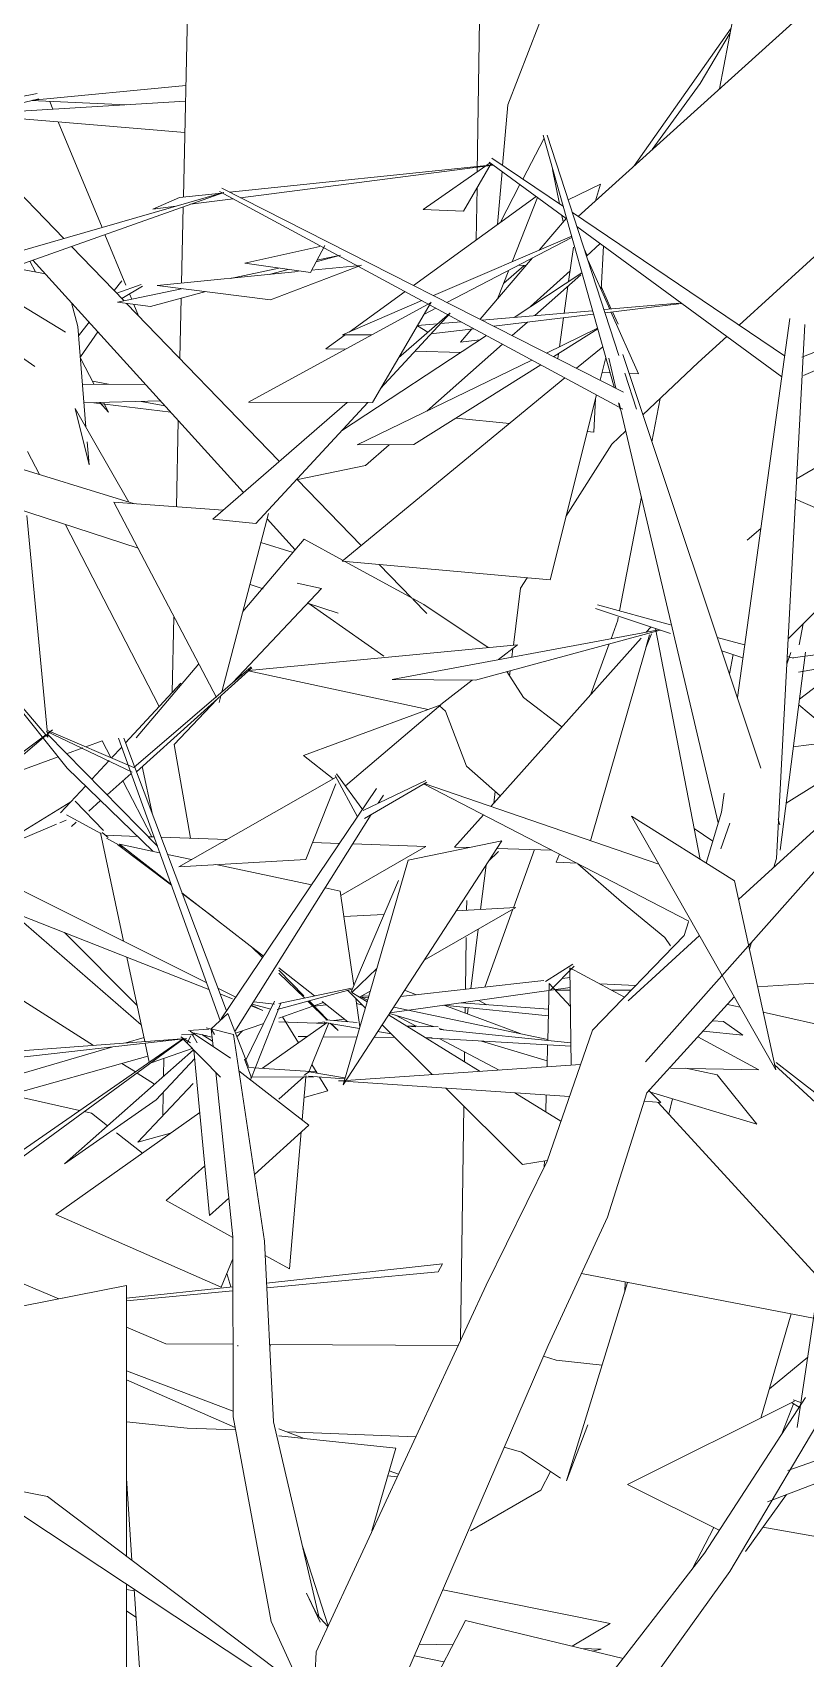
# Model space of a CAD drawing. Header units: millimetres. Extents: x 78096 to 288885, y -20632 to 149556.
# Drawn here: x 251987.7 to 252186.9, y 95020 to 95439.1 of the extents above; entities that cross this region are included whole.
import ezdxf

# ---------------------------------------------------------------- set-up
doc = ezdxf.new("R2010")
doc.units = ezdxf.units.MM
doc.layers.add('G-IMPT', color=8, linetype='Continuous', lineweight=9)
doc.layers.add('L-PLNT', color=71, linetype='Continuous', lineweight=9)

# ---------------------------------------------------------------- blocks, each defined once
blk = doc.blocks.new('ZZ-V - Tree Broadleaf 1 - 3dtree rotund SIMPLU-4826059-TOMH A-A')
at = {"layer": 'G-IMPT'}
for p, q in [((26405.86, 95403.24), (26406.76, 95465.94)), ((26330.11, 95396.74), (26331.6, 95463.13)), ((26413.74, 95420.53), (26428.48, 95458.44)), ((26431.83, 95391.74), (26500.4, 95453.57)), ((26468.29, 95424.62), (26473.84, 95453.63)), ((26446.27, 95404.76), (26471.27, 95440.22)), ((26463.34, 95425.97), (26471.04, 95439.01)), ((26253.8, 95433.08), (26299.31, 95386.03)), ((26292.46, 95423.37), (26267.82, 95418.58)), ((26292.84, 95422.06), (26277.24, 95418.18)), ((26330.76, 95425.51), (26291.32, 95421.69)), ((26463.34, 95425.97), (26450.91, 95408.95)), ((26274.65, 95418.02), (26330.67, 95421.47)), ((26330.49, 95413.39), (26276.12, 95417.9)), ((26315.47, 95420.53), (26290.9, 95421.58)), ((26295.66, 95421.38), (26296.5, 95419.37)), ((26413.74, 95420.53), (26412.4, 95404.85)), ((26473.36, 95363.71), (26534.7, 95419.7)), ((26297.85, 95416.1), (26309.15, 95388.87)), ((26412.27, 95403.3), (26411.1, 95389.63)), ((26405.61, 95385.65), (26405.8, 95399.07)), ((26437.64, 95400.07), (26429.32, 95396.04)), ((26436.3, 95395.77), (26437.64, 95400.07)), ((26065.45, 95395.17), (26317.53, 95317.65)), ((26329.61, 95374.5), (26330.05, 95394.17)), ((26061.24, 95390.03), (26318.42, 95306.24)), ((26309.9, 95387.05), (26315.31, 95374)), ((26292.02, 95377.4), (26290.55, 95380.22)), ((26291.32, 95380.49), (26345.59, 95320.53)), ((26301.27, 95384), (26314.84, 95369.98)), ((26294.54, 95376.93), (26285.85, 95378.55)), ((26412.63, 95374.41), (26417.95, 95379.11)), ((26261.57, 95374.29), (26291.79, 95353.04)), ((26277.33, 95375.54), (26299.7, 95361.9)), ((26314.22, 95375.13), (26312.27, 95372.64)), ((26319.26, 95374.15), (26312.95, 95371.94)), ((26319.55, 95373.71), (26314.29, 95370.55)), ((26316.25, 95371.73), (26316.81, 95370.4)), ((26301.28, 95369.49), (26302.92, 95363.39)), ((26315.49, 95369.31), (26354.71, 95328.76)), ((26317.36, 95369.06), (26318.59, 95366.11)), ((26329.17, 95355.16), (26329.52, 95370.61)), ((26305.01, 95337.41), (26302.92, 95363.39)), ((26305.85, 95364.43), (26303.12, 95360.94)), ((26308.08, 95361.98), (26303.56, 95355.51)), ((26462.81, 95354.08), (26470.15, 95360.77)), ((26307.1, 95348.43), (26303.58, 95355.19)), ((26448.55, 95340.57), (26462.81, 95354.08)), ((26488.18, 95324.04), (26540.1, 95354.55)), ((26320.26, 95348.52), (26304.13, 95348.41)), ((26310.85, 95348.46), (26306.69, 95349.23)), ((26324.22, 95344.15), (26304.51, 95343.63)), ((26326.84, 95341.24), (26307.03, 95343.7)), ((26308.58, 95343.74), (26310.82, 95341.29)), ((26310.82, 95341.29), (26309.61, 95343.61)), ((26325.32, 95342.93), (26319.22, 95344.02)), ((26450.87, 95333.61), (26453.02, 95344.8)), ((26316.09, 95318.09), (26302.26, 95342.21)), ((26302.26, 95342.21), (26305.8, 95327.66)), ((26328.31, 95316.86), (26328.81, 95339.07)), ((26440.58, 95333.02), (26444.17, 95336.42)), ((26292.99, 95325.2), (26289.93, 95331.12)), ((26305.8, 95327.66), (26305.32, 95333.6)), ((26428.72, 95314.35), (26440.58, 95333.02)), ((26359.44, 95323.88), (26375.9, 95306.86)), ((26442.53, 95290.03), (26448.17, 95319.46)), ((26487.9, 95318.82), (26525.08, 95302.78)), ((26351.73, 95313.75), (26358.96, 95305.77)), ((26323.88, 95265.39), (26299.62, 95312.37)), ((26478.92, 95311.25), (26475.45, 95308.28)), ((26361.25, 95308.55), (26345.46, 95289.87)), ((26350.12, 95307.63), (26358.39, 95305.08)), ((26371.27, 95303.06), (26361.25, 95308.55)), ((26392.06, 95291.66), (26371.75, 95302.79)), ((26380.6, 95302), (26388.96, 95293.36)), ((26347.29, 95296.83), (26350.69, 95295.73)), ((26359.42, 95297.18), (26365.69, 95295.81)), ((26417, 95295.9), (26418.72, 95298.6)), ((26365.69, 95295.81), (26342.83, 95271.55)), ((26362.1, 95292.01), (26370, 95289.44)), ((26381.77, 95278.36), (26362.22, 95292.13)), ((26389.23, 95293.08), (26392.84, 95289.35)), ((26417, 95295.9), (26415.18, 95281.19)), ((26496.36, 95293.21), (26486, 95282.82)), ((26327.24, 95269.01), (26327.67, 95288.41)), ((26408.71, 95280.57), (26392.06, 95291.66)), ((26442.08, 95287.64), (26442.22, 95288.41)), ((26440.34, 95282.85), (26442.08, 95287.64)), ((26488.85, 95281.33), (26489.83, 95286.66)), ((26415.07, 95280.37), (26414.79, 95278.11)), ((26435.16, 95268.55), (26439.86, 95281.54)), ((26334.08, 95276.4), (26317.95, 95257.3)), ((26500.85, 95276.39), (26488.9, 95267.3)), ((26315.23, 95256.04), (26329.44, 95271.39)), ((26417.78, 95267.74), (26413.5, 95274.39)), ((26414.36, 95274.62), (26414.2, 95273.31)), ((26300.15, 95249.48), (26284.94, 95268.6)), ((26338.74, 95267.21), (26327.76, 95255.56)), ((26427.63, 95260.11), (26417.78, 95267.74)), ((26485.47, 95240.45), (26533.41, 95270.39)), ((26397.64, 95264.21), (26396.1, 95265.58)), ((26403.1, 95249.98), (26397.64, 95264.21)), ((26323.41, 95229.36), (26295.09, 95258.24)), ((26300.02, 95253.21), (26304.19, 95254.74)), ((26304.95, 95255.02), (26309.19, 95256.57)), ((26311.42, 95252.25), (26309.19, 95256.57)), ((26311.62, 95252.16), (26314.21, 95254.95)), ((26327.76, 95255.56), (26331.96, 95231.44)), ((26280.72, 95246.14), (26297.82, 95252.41)), ((26306.49, 95246.62), (26310.96, 95251.44)), ((26300.15, 95249.48), (26322.25, 95228.08)), ((26310.43, 95242.61), (26316.66, 95248.14)), ((26321.97, 95231.78), (26314.52, 95246.24)), ((26319.53, 95249.89), (26322.16, 95237.59)), ((26411.81, 95242.36), (26403.1, 95249.98)), ((26298.47, 95237.96), (26304.89, 95244.89)), ((26410.49, 95243.51), (26410.11, 95240.46)), ((26284.32, 95230.51), (26301.11, 95240.85)), ((26309.52, 95233.45), (26302.18, 95241.01)), ((26305.72, 95238.43), (26308.77, 95241.14)), ((26284.86, 95229.73), (26297.42, 95235.05)), ((26298.31, 95235.43), (26299.93, 95236.11)), ((26308.98, 95232.6), (26299.96, 95237.44)), ((26301.24, 95234.45), (26302.5, 95235.57)), ((26466.57, 95230.65), (26461.77, 95233.91)), ((26308.76, 95232.86), (26314.69, 95204.91)), ((26310.76, 95231.66), (26309.16, 95232.88)), ((26318.29, 95231.91), (26310.05, 95232.2)), ((26315.15, 95228.75), (26310.27, 95231.42)), ((26327.02, 95219.32), (26313.14, 95229.85)), ((26313.67, 95229.91), (26324, 95227.71)), ((26313.67, 95229.91), (26326.92, 95219.6)), ((26322.55, 95231.76), (26321, 95231.82)), ((26341.3, 95231.12), (26324.37, 95231.7)), ((26370.38, 95230.11), (26363.41, 95230.35)), ((26370.67, 95216.63), (26392.6, 95229.34)), ((26392.6, 95229.34), (26373.79, 95229.99)), ((26326.04, 95227.28), (26332.25, 95225.95)), ((26415.2, 95213.51), (26420.63, 95228.49)), ((26338.46, 95224.63), (26363.14, 95219.38)), ((26408.13, 95224.53), (26406.71, 95213.07)), ((26443.03, 95215.04), (26431.79, 95224.87)), ((26329.75, 95217.4), (26350.76, 95201.06)), ((26337.86, 95211.09), (26329.83, 95217.19)), ((26366.66, 95218.63), (26370.49, 95217.81)), ((26370.49, 95217.81), (26374.04, 95193.48)), ((26285.64, 95212.55), (26319.27, 95183.34)), ((26415.8, 95213.54), (26392.18, 95200)), ((26415.8, 95213.54), (26400.46, 95212.74)), ((26403.13, 95212.88), (26403.17, 95215.37)), ((26407.78, 95193.05), (26415.06, 95213.11)), ((26454.17, 95205.86), (26443.03, 95215.04)), ((26254.16, 95211.49), (26306.92, 95178.04)), ((26381.81, 95211.77), (26371.45, 95211.23)), ((26299.49, 95207.1), (26318.22, 95188.31)), ((26402.84, 95192.5), (26403.03, 95205.85)), ((26406.07, 95207.96), (26404.17, 95192.65)), ((26454.17, 95205.86), (26455.63, 95203.67)), ((26315.57, 95200.78), (26320.19, 95179.03)), ((26347.68, 95203.45), (26350.52, 95200.7)), ((26354.71, 95197.99), (26363.94, 95190.81)), ((26361.2, 95190.82), (26354.71, 95197.44)), ((26354.71, 95196.65), (26361.32, 95190.25)), ((26430.51, 95199), (26423.45, 95194.53)), ((26430.83, 95198.45), (26424.78, 95192.29)), ((26443.8, 95190.44), (26429.75, 95198.01)), ((26429.75, 95198.01), (26430.08, 95172.92)), ((26478.13, 95193.11), (26569.15, 95199.16)), ((26378.3, 95192.05), (26375.55, 95190.48)), ((26429.82, 95192.93), (26383.35, 95186.44)), ((26423.02, 95194.77), (26386.07, 95190.61)), ((26390.2, 95191.08), (26387.12, 95192.23)), ((26424.43, 95193.98), (26424.03, 95179.3)), ((26429.88, 95188.03), (26424.43, 95193.98)), ((26429.83, 95192.28), (26426, 95192.27)), ((26429.79, 95195.53), (26427.73, 95195.29)), ((26437.43, 95193.87), (26446.71, 95193.43)), ((26445.6, 95192.29), (26440.37, 95192.29)), ((26363.52, 95188.12), (26354.71, 95185.05)), ((26362.18, 95189.41), (26367.21, 95184.55)), ((26367.36, 95184.53), (26362.5, 95189.5)), ((26366.19, 95189.06), (26363.76, 95188.21)), ((26366.95, 95188.47), (26363.85, 95188.12)), ((26365.85, 95189.33), (26372.52, 95184.14)), ((26374.53, 95190.13), (26375.61, 95182.78)), ((26376.29, 95188.38), (26374.72, 95188.86)), ((26377.79, 95190.3), (26375.62, 95190.52)), ((26375.99, 95190.48), (26377.55, 95189.66)), ((26377.91, 95190.7), (26376.16, 95190.83)), ((26424.03, 95179.59), (26384.32, 95187.92)), ((26424.2, 95185.67), (26397.18, 95188.37)), ((26416.92, 95181.08), (26397.54, 95188.33)), ((26424.25, 95187.38), (26401.69, 95189)), ((26402.75, 95186.38), (26402.77, 95187.81)), ((26403.56, 95187.73), (26403.36, 95186.15)), ((26406.26, 95189.64), (26408.35, 95188.52)), ((26473.61, 95187.89), (26470.37, 95188.61)), ((26350.83, 95183.69), (26343.54, 95181.15)), ((26350.51, 95172.13), (26367.15, 95183.9)), ((26354.71, 95184.08), (26366.89, 95183.71)), ((26359.8, 95178.7), (26355.7, 95185.39)), ((26362.51, 95171.35), (26367.59, 95183.85)), ((26366.52, 95184.09), (26364.37, 95183.79)), ((26366.44, 95183.94), (26375.49, 95182.38)), ((26366.8, 95184.58), (26374.87, 95183.96)), ((26367.99, 95183.79), (26370.01, 95181.83)), ((26370.01, 95181.83), (26368.26, 95183.62)), ((26371.66, 95184.8), (26368.88, 95184.42)), ((26394.57, 95182.87), (26383.25, 95186.28)), ((26384.78, 95185.82), (26390.09, 95183.01)), ((26387.56, 95183.08), (26395.82, 95182.83)), ((26469.32, 95184.15), (26466.49, 95184.35)), ((26474.29, 95180.68), (26469.32, 95184.15)), ((26524.65, 95176.51), (26479.56, 95186.56)), ((26315.3, 95178.66), (26319.97, 95180.04)), ((26343.89, 95180.22), (26345.36, 95181.78)), ((26359.73, 95180.33), (26362.08, 95180.31)), ((26366.13, 95180.26), (26374.85, 95180.17)), ((26379.25, 95180.12), (26384.64, 95180.07)), ((26380.19, 95181.58), (26383.74, 95180.97)), ((26387.73, 95182.97), (26390.06, 95182.8)), ((26392.59, 95179.98), (26394.28, 95179.96)), ((26430.02, 95177.84), (26392.65, 95179.95)), ((26397.28, 95182.05), (26396.05, 95182.42)), ((26396.19, 95182.16), (26430, 95178.69)), ((26396.25, 95179.74), (26411.48, 95171.66)), ((26423.88, 95174.03), (26406.94, 95179.14)), ((26478.46, 95171.77), (26462.74, 95180.24)), ((26474.29, 95180.68), (26464.07, 95181.7)), ((26165.02, 95134.49), (26311.96, 95177.68)), ((26170.96, 95133.28), (26320.99, 95175.25)), ((26320.27, 95178.62), (26321.32, 95173.67)), ((26332.4, 95177.26), (26321.77, 95173.55)), ((26325.01, 95170.07), (26325.11, 95174.71)), ((26402.57, 95173.84), (26402.61, 95176.37)), ((26423.99, 95178.18), (26423.84, 95172.5)), ((26314.28, 95173.37), (26317.74, 95171.18)), ((26318.17, 95170.91), (26322.7, 95168.03)), ((26364.59, 95170.88), (26363.22, 95173.11)), ((26478.46, 95171.77), (26455.63, 95172.2)), ((26467.67, 95170.43), (26459.62, 95172.12)), ((26467.67, 95170.43), (26477.9, 95157.73)), ((26318.38, 95153.1), (26332.6, 95168.22)), ((26361.22, 95164.64), (26367.39, 95166.3)), ((26367.39, 95166.3), (26365.21, 95169.87)), ((26303.37, 95161.22), (26285.44, 95165.31)), ((26324.78, 95159.9), (26324.91, 95165.91)), ((26401.54, 95102.03), (26402.41, 95162.37)), ((26423.64, 95165.3), (26423.51, 95160.94)), ((26477.9, 95157.73), (26450.49, 95166)), ((26494.04, 95117.9), (26452.43, 95163.38)), ((26455.25, 95160.3), (26456.21, 95164.28)), ((26297.21, 95134.45), (26334.36, 95160.72)), ((26306.4, 95160.53), (26304.56, 95160.95)), ((26310.55, 95157.3), (26306.4, 95160.53)), ((26319.6, 95150.28), (26312.86, 95155.52)), ((26318.38, 95153.1), (26326.8, 95155.37)), ((26423.16, 95148.28), (26423.12, 95146.7)), ((26297.21, 95134.45), (26339.89, 95115.7)), ((26298.05, 95112.72), (26275.81, 95122.11)), ((26339.89, 95115.7), (26342.85, 95122.99)), ((26351.58, 95116.76), (26396.92, 95121.68)), ((26395.78, 95119.67), (26396.92, 95121.68)), ((26245.12, 95102.31), (26315.44, 95116.14)), ((26315.44, 95116.14), (26315.42, 95046.41)), ((26341.33, 95119.25), (26342.36, 95115.76)), ((26395.78, 95119.67), (26351.64, 95115.57)), ((26428.84, 95065.79), (26444.62, 95116.95)), ((26492.53, 95107.7), (26432.74, 95119.24)), ((26443.87, 95114.51), (26443.96, 95117.08)), ((26315.44, 95112.84), (26342.87, 95115.82)), ((26342.88, 95114.75), (26315.44, 95112.21)), ((26478.96, 95081.98), (26486.77, 95108.81)), ((26325.6, 95101.09), (26315.44, 95105.38)), ((26342.91, 95101), (26325.6, 95101.09)), ((26400.93, 95100.71), (26352.37, 95100.96)), ((26426.22, 95096.91), (26422.92, 95097.88)), ((26426.22, 95096.91), (26438.03, 95095.59)), ((26481.15, 95089.5), (26491.03, 95097.63)), ((26342.96, 95083.7), (26315.43, 95094.18)), ((26315.43, 95091.81), (26343.47, 95079.52)), ((26315.43, 95081.03), (26331.06, 95079.38)), ((26343.59, 95078.9), (26331.06, 95079.38)), ((26361.29, 95076.72), (26354.71, 95079.23)), ((26390, 95077.12), (26356.91, 95078.39)), ((26434.4, 95080.2), (26428.84, 95065.79)), ((26417.25, 95073.14), (26412.81, 95074.42)), ((26417.25, 95073.14), (26427.32, 95066.48)), ((26315.43, 95066.35), (26316.87, 95045.32)), ((26385.2, 95066.78), (26382.8, 95067.04)), ((26385.53, 95067.49), (26383.19, 95068.39)), ((26422.24, 95063.4), (26424.73, 95068.19)), ((26404.1, 95052.89), (26422.24, 95063.4)), ((26461.37, 95043.21), (26466.87, 95053.74)), ((26479.5, 95053.84), (26544.97, 95042.28)), ((26315.42, 95039.14), (26315.42, 95009.56)), ((26317.41, 95037.46), (26315.42, 95037.81)), ((26317.39, 95037.84), (26319.22, 95011.23)), ((26440.14, 95029.04), (26397, 95037.69)), ((26317.88, 95030.6), (26315.42, 95032.3)), ((26440.14, 95029.04), (26430.34, 95023.16))]:
    blk.add_line(p, q, dxfattribs=at)
blk = doc.blocks.new('ZZ-V - Tree Broadleaf 1 - 3dtree rotund SIMPLU-4826034-TOMH A-A')
at = {"layer": 'G-IMPT'}
for p, q in [((26640.13, 95415.16), (26489.54, 95355.41)), ((26640.68, 95414.17), (26489.92, 95350.75)), ((26417.6, 95401.34), (26423.1, 95411.92)), ((26422.89, 95412.65), (26441.13, 95347.68)), ((26423.91, 95412.68), (26442.39, 95355.84)), ((26391.92, 95393.49), (26409.19, 95405.56)), ((26402.33, 95393.05), (26409.44, 95405.38)), ((26408.93, 95405.75), (26428.77, 95391.17)), ((26409.66, 95406.7), (26428.05, 95394.29)), ((26342.02, 95397.97), (26409.95, 95405)), ((26344.88, 95396.52), (26409.99, 95404.97)), ((26427.09, 95394.94), (26425.28, 95403.85)), ((26340.46, 95397.91), (26257.79, 95374.05)), ((26276.42, 95375.22), (26340.52, 95397.87)), ((26329.12, 95396.64), (26339.95, 95397.76)), ((26339.43, 95398.19), (26443.36, 95342.06)), ((26340.01, 95398.99), (26443.55, 95346.45)), ((26389.41, 95373.92), (26421.06, 95396.84)), ((26411.76, 95390.1), (26416.86, 95399.92)), ((26329.12, 95396.64), (26322.23, 95393.58)), ((26322.23, 95393.58), (26328.14, 95394.35)), ((26331.96, 95394.85), (26342.97, 95396.28)), ((26402.33, 95393.05), (26391.92, 95393.49)), ((26421.37, 95396.61), (26414.84, 95380.01)), ((26430.41, 95392.7), (26485.08, 95355.79)), ((26421.81, 95383.02), (26428.89, 95391.3)), ((26428.03, 95390.3), (26427.69, 95391.96)), ((26431.57, 95389.11), (26484.33, 95350.35)), ((26362.87, 95377.29), (26366.56, 95384.23)), ((26394.59, 95371.3), (26430.2, 95386.63)), ((26430.28, 95386.33), (26398.03, 95369.55)), ((26434.04, 95381.52), (26437.57, 95384.71)), ((26345.92, 95379.64), (26365.28, 95383.95)), ((26364.33, 95380.02), (26370.57, 95381.71)), ((26364.55, 95380.45), (26370.57, 95381.71)), ((26406.59, 95365.2), (26420.13, 95381.05)), ((26429.41, 95374.96), (26430.67, 95383.78)), ((26434.2, 95381.67), (26433.44, 95383.38)), ((26434.41, 95380.4), (26440, 95367.81)), ((26437.77, 95372.82), (26438.36, 95384.13)), ((26323.32, 95373.88), (26359.67, 95377.49)), ((26342.28, 95375.76), (26354.71, 95378.38)), ((26345.92, 95379.64), (26362.87, 95377.29)), ((26352.21, 95376.75), (26357.14, 95378.08)), ((26352.61, 95370.26), (26376.06, 95379.12)), ((26363.16, 95377.84), (26375.78, 95379.09)), ((26413.98, 95377.85), (26411.07, 95370.44)), ((26415.35, 95365.7), (26432.84, 95377.21)), ((26418.49, 95379.13), (26416.33, 95379.07)), ((26419.62, 95368.51), (26429.8, 95377.7)), ((26420.7, 95366.16), (26432.52, 95376.64)), ((26313.13, 95369.63), (26329.63, 95373.1)), ((26321.65, 95368.48), (26335.87, 95372.33)), ((26323.32, 95373.88), (26352.61, 95370.26)), ((26372.85, 95361.93), (26387.25, 95372.36)), ((26428.26, 95366.81), (26429.24, 95373.73)), ((26440.42, 95367.85), (26437.82, 95373.64)), ((26313.13, 95369.63), (26321.65, 95368.48)), ((26346.87, 95343.82), (26393.8, 95369.49)), ((26371.16, 95361.2), (26391.61, 95370.01)), ((26378.84, 95343.77), (26393.95, 95369.58)), ((26395.19, 95368.07), (26392.13, 95366.48)), ((26407.02, 95364.99), (26435.58, 95367.43)), ((26438.54, 95367.69), (26457.77, 95369.33)), ((26458.52, 95369.32), (26438.79, 95366.91)), ((26380.95, 95347.38), (26398.87, 95366.79)), ((26385.59, 95355.29), (26398.83, 95366.81)), ((26390.42, 95363.55), (26393.12, 95361.85)), ((26390.43, 95363.57), (26395.62, 95364.02)), ((26396.38, 95364.08), (26401.73, 95364.54)), ((26435.83, 95366.54), (26410.15, 95363.4)), ((26414.88, 95361), (26418.77, 95364.46)), ((26427.02, 95358.12), (26428.09, 95365.6)), ((26440.32, 95367.09), (26447.4, 95351.17)), ((26442.18, 95363.94), (26440.74, 95367.14)), ((26472.9, 95267.68), (26486.41, 95365.4)), ((26483, 95226.23), (26490.28, 95363.85)), ((26366.87, 95357.6), (26371.84, 95361.2)), ((26370.83, 95336.42), (26408.24, 95361.03)), ((26371.16, 95361.2), (26378.61, 95361.19)), ((26405, 95362.77), (26393.92, 95361.42)), ((26401.57, 95359.32), (26404.46, 95362.71)), ((26406.5, 95359.88), (26401.57, 95359.32)), ((26423.72, 95356.51), (26436.86, 95362.9)), ((26436.91, 95362.71), (26425.56, 95355.58)), ((26366.87, 95357.6), (26371.82, 95357.47)), ((26389.83, 95356.99), (26401.63, 95356.68)), ((26392.9, 95341.53), (26412.38, 95358.79)), ((26426.59, 95355.06), (26426.77, 95356.34)), ((26431.47, 95352.58), (26438.2, 95358.12)), ((26438.97, 95355.36), (26437.51, 95349.52)), ((26439.75, 95355.17), (26441.56, 95347.46)), ((26443.37, 95356.09), (26478.96, 95249.53)), ((26374.95, 95332.81), (26419.97, 95354.69)), ((26422.22, 95353.48), (26389.55, 95332.93)), ((26437.99, 95351.45), (26440.09, 95351.39)), ((26443.87, 95351.29), (26446.89, 95342.03)), ((26444.99, 95351.24), (26447.4, 95351.17)), ((26371.03, 95302.86), (26428.46, 95350.11)), ((26337.72, 95313.68), (26372.34, 95343.78)), ((26346.87, 95343.82), (26378.84, 95343.77)), ((26348.82, 95312.59), (26377.62, 95343.78)), ((26436.56, 95345.73), (26424.65, 95298.07)), ((26435.89, 95336.15), (26436.33, 95344.81)), ((26442.24, 95343.71), (26442.72, 95342)), ((26442.48, 95343.58), (26467.99, 95235.37)), ((26414.16, 95338.35), (26400.37, 95339.74)), ((26435.89, 95336.15), (26434.21, 95336.32)), ((26374.95, 95332.81), (26389.55, 95332.93)), ((26377.04, 95327.48), (26383.14, 95332.88)), ((26377.04, 95327.48), (26359.2, 95323.83)), ((26312.23, 95318.03), (26338.66, 95267.68)), ((26312.23, 95318.03), (26340.36, 95315.98)), ((26289.77, 95314.63), (26294.99, 95259.32)), ((26337.72, 95313.68), (26348.82, 95312.59)), ((26340.02, 95269.14), (26352.09, 95315.12)), ((26256.36, 95303.06), (26295.17, 95257.49)), ((26371.03, 95302.86), (26424.65, 95298.07)), ((26436.37, 95290.67), (26455.63, 95284.2)), ((26436.87, 95291.57), (26455.63, 95286.48)), ((26567.52, 95289.17), (26487.22, 95277.9)), ((26567.93, 95288.26), (26488.7, 95274.24)), ((26383.9, 95272.39), (26452.23, 95285.06)), ((26452.97, 95285.09), (26405.37, 95272.18)), ((26449.28, 95280.5), (26450.79, 95284.12)), ((26449.41, 95284.53), (26450.61, 95285.88)), ((26450.3, 95283.89), (26449.44, 95280.89)), ((26451.8, 95285.49), (26463.3, 95225.98)), ((26416.25, 95281.29), (26346.97, 95274.63)), ((26409.39, 95239.65), (26448.08, 95283.04)), ((26416.25, 95281.29), (26411.36, 95277.48)), ((26449.31, 95280.44), (26435.07, 95230.79)), ((26467.72, 95283.2), (26474.78, 95281.28)), ((26468.87, 95279.75), (26474.32, 95277.92)), ((26347.56, 95275.6), (26317.33, 95249.71)), ((26347.77, 95275.35), (26318.01, 95248.52)), ((26470.86, 95273.79), (26471.79, 95278.77)), ((26490.44, 95279.38), (26483.93, 95228.35)), ((26486.73, 95279.34), (26485.65, 95276.34)), ((26485.76, 95278.3), (26487.34, 95277.87)), ((26393.24, 95264.63), (26346.84, 95274.57)), ((26383.9, 95272.39), (26405.37, 95272.18)), ((26404.58, 95272.19), (26396.5, 95265.9)), ((26339.31, 95266.44), (26339.75, 95268.12)), ((26361.08, 95252.72), (26396.5, 95265.85)), ((26371.88, 95244.9), (26396.5, 95265.85)), ((26499.78, 95256.56), (26488.72, 95265.86)), ((26262.63, 95230.88), (26296.36, 95259.34)), ((26294.78, 95259.06), (26316.93, 95248.5)), ((26294.94, 95259.32), (26317.33, 95249.71)), ((26295.03, 95258.94), (26295.17, 95257.49)), ((26295.1, 95258.4), (26296.36, 95259.34)), ((26259.91, 95232.23), (26294.66, 95258.08)), ((26313.4, 95257.21), (26339.58, 95184.41)), ((26314.78, 95257.22), (26341.21, 95186.91)), ((26516.75, 95255.51), (26473.21, 95215.6)), ((26499.78, 95256.56), (26487.33, 95255)), ((26361.08, 95252.72), (26368.76, 95246.76)), ((26519.34, 95252.84), (26449.22, 95173.78)), ((26328.97, 95224.09), (26369.5, 95247.18)), ((26369.27, 95247.61), (26375, 95236.95)), ((26369.6, 95248.05), (26376.34, 95238.73)), ((26392.59, 95246.29), (26376.46, 95238.58)), ((26392.83, 95245.86), (26376.77, 95236.49)), ((26379.91, 95244.22), (26339.86, 95184.92)), ((26369.42, 95245.47), (26361.67, 95225.96)), ((26381.69, 95242.56), (26380.35, 95240.44)), ((26460.36, 95210.08), (26391.99, 95245.48)), ((26452.66, 95224.72), (26392.21, 95245.58)), ((26468.82, 95238.12), (26469.5, 95243.07)), ((26378.52, 95237.52), (26343.4, 95181.57)), ((26400.01, 95229.13), (26407.45, 95237.48)), ((26464.86, 95225), (26468.82, 95238.12)), ((26250.96, 95236.7), (26336.03, 95194.27)), ((26472.15, 95220.41), (26445.61, 95237.1)), ((26445.61, 95237.1), (26482.81, 95171.71)), ((26470.99, 95235.3), (26468.62, 95228.66)), ((26483.39, 95236.29), (26483.86, 95234.89)), ((26412.18, 95230.76), (26371.28, 95167.88)), ((26412.18, 95230.76), (26388.08, 95225.74)), ((26400.01, 95229.13), (26403.79, 95229.01)), ((26336.67, 95192.48), (26247.88, 95227.4)), ((26328.97, 95224.09), (26361.67, 95225.96)), ((26388.08, 95225.74), (26371.28, 95167.88)), ((26411.38, 95228.01), (26408.75, 95225.48)), ((26410.9, 95228.79), (26425.06, 95228.36)), ((26426.19, 95225.29), (26427.04, 95227.33)), ((26426.19, 95225.29), (26431.59, 95224.97)), ((26482.32, 95223.95), (26483, 95226.23)), ((26385.54, 95220.54), (26373.34, 95191.83)), ((26472.15, 95220.41), (26482.81, 95171.71)), ((26459.23, 95206.34), (26460.31, 95209.9)), ((26435.6, 95181.99), (26459.23, 95206.34)), ((26463.11, 95206.34), (26444.75, 95189.51)), ((26476, 95202.83), (26476.51, 95204.55)), ((26379.98, 95197.85), (26373.57, 95191.69)), ((26339, 95192.79), (26343.62, 95190.48)), ((26373.6, 95192.49), (26354.27, 95187.28)), ((26373.44, 95192.82), (26354.71, 95188.85)), ((26377.02, 95187.65), (26372.41, 95192.25)), ((26377.49, 95189.28), (26373.56, 95191.7)), ((26342.81, 95190.07), (26339.54, 95191.35)), ((26346.23, 95174.23), (26353.62, 95189.44)), ((26347.54, 95169.32), (26355.22, 95188.9)), ((26350.57, 95187.01), (26347.56, 95188.2)), ((26347.71, 95188.44), (26350.57, 95187.01)), ((26347.85, 95188.66), (26352.63, 95187.39)), ((26348.25, 95189.3), (26353.59, 95188.66)), ((26449.61, 95165.81), (26472.11, 95190.53)), ((26341.55, 95186.25), (26337.31, 95182.29)), ((26341.55, 95186.25), (26346.86, 95172.59)), ((26394.25, 95170.49), (26381.35, 95183.35)), ((26406.64, 95171.33), (26383, 95185.89)), ((26245.42, 95170.18), (26330.88, 95179.82)), ((26253.33, 95174.04), (26330.86, 95179.83)), ((26264.39, 95131.54), (26330.06, 95179.61)), ((26271.75, 95139.29), (26330.16, 95179.8)), ((26329.44, 95180.23), (26331.94, 95178.73)), ((26329.66, 95180.74), (26332.85, 95180.82)), ((26330.06, 95179.62), (26339.72, 95169.83)), ((26332.01, 95180.46), (26331.07, 95178.72)), ((26331.47, 95181.86), (26336.66, 95182.21)), ((26331.9, 95181.67), (26342.22, 95174.74)), ((26332.3, 95181), (26332.41, 95180.87)), ((26332.41, 95180.87), (26332.63, 95180.49)), ((26332.55, 95181.23), (26336.27, 95180.53)), ((26332.63, 95180.49), (26333.64, 95178.67)), ((26334.89, 95180.84), (26337.65, 95179.08)), ((26337.54, 95180.15), (26335.6, 95180.54)), ((26336.01, 95182.59), (26337.32, 95182.21)), ((26337.79, 95177.72), (26337.31, 95182.29)), ((26343.04, 95180.82), (26337.31, 95182.29)), ((26337.31, 95182.29), (26338.17, 95180.84)), ((26351.04, 95127.6), (26343.04, 95180.82)), ((26423.84, 95148.16), (26435.6, 95181.99)), ((26299.5, 95147.54), (26332.74, 95176.9)), ((26323.14, 95164.01), (26333.06, 95174.62)), ((26336.86, 95134.15), (26332.85, 95176.79)), ((26342.84, 95128.69), (26338.47, 95171.1)), ((26344.44, 95171.5), (26362.41, 95157.51)), ((26345.88, 95174.48), (26347.53, 95170.08)), ((26364.26, 95171.24), (26346.91, 95172.37)), ((26362.57, 95171.23), (26361.33, 95170.46)), ((26371.62, 95169.69), (26362.57, 95171.23)), ((26432.51, 95173.09), (26372, 95168.99)), ((26482.43, 95173.12), (26499.95, 95156.9)), ((26482.89, 95173.6), (26500.82, 95159.7)), ((26347.33, 95169.88), (26363.77, 95169.95)), ((26354.71, 95164.13), (26361.18, 95169.95)), ((26361.68, 95169.95), (26360.73, 95158.82)), ((26361.17, 95170.18), (26361.83, 95170.07)), ((26371.57, 95169.41), (26362.37, 95170.07)), ((26371.81, 95168.97), (26370.12, 95168.86)), ((26370.12, 95168.86), (26429.66, 95164.9)), ((26417.5, 95147.34), (26397.74, 95167.02)), ((26450.12, 95166.37), (26453.14, 95163.34)), ((26323.14, 95164.01), (26299.5, 95147.54)), ((26427.44, 95158.52), (26415.57, 95165.84)), ((26439.46, 95133.71), (26449.61, 95165.81)), ((26448.91, 95163.62), (26453.14, 95163.34)), ((26501.11, 95165.44), (26488.34, 95079.52)), ((26348.46, 95144.76), (26362.41, 95157.51)), ((26360.46, 95155.73), (26357.43, 95120.41)), ((26325.7, 95138.03), (26335.66, 95146.99)), ((26408.13, 95116.24), (26423.84, 95148.16)), ((26423.92, 95148.4), (26417.5, 95147.34)), ((26325.7, 95138.03), (26342.84, 95128.52)), ((26336.86, 95134.15), (26341.81, 95138.67)), ((26424.12, 95100.68), (26439.46, 95133.71)), ((26342.97, 95082.24), (26342.84, 95128.69)), ((26353.37, 95081.02), (26351.04, 95127.6)), ((26351.23, 95123.86), (26357.43, 95120.41)), ((26364.3, 95021.68), (26408.13, 95116.24)), ((26344.18, 95100.73), (26344.18, 95100.5)), ((26352.42, 95100.73), (26352.55, 95100.5)), ((26385.59, 95011.21), (26424.12, 95100.68)), ((26470.99, 95042.44), (26506.64, 95102.7)), ((26464.43, 95047.18), (26490.45, 95087.28)), ((26487.31, 95086.66), (26489.3, 95086)), ((26444.6, 95064.84), (26487.67, 95086.33)), ((26544.67, 95084.89), (26480.63, 95060.34)), ((26484.36, 95077.89), (26487.4, 95085.65)), ((26529.03, 95083.52), (26485.93, 95068.49)), ((26486.87, 95085.98), (26488.81, 95084.76)), ((26352.77, 95029.52), (26342.97, 95082.24)), ((26365.02, 95030.77), (26353.37, 95081.02)), ((26384.88, 95074.23), (26354.71, 95077.42)), ((26384.88, 95074.23), (26378.69, 95052.89)), ((26295.12, 95061.74), (26275.33, 95065.65)), ((26275.33, 95065.65), (26354.08, 95013.58)), ((26295.12, 95061.74), (26353.55, 95017.61)), ((26468.24, 95053.05), (26444.6, 95064.84)), ((26485.56, 95062.23), (26474.99, 95047.6)), ((26360.74, 95049.23), (26367.43, 95028.43)), ((26423.69, 94994.49), (26464.43, 95047.18)), ((26432.09, 94988.4), (26470.99, 95042.44)), ((26364.48, 95031.35), (26361.84, 95036.85)), ((26361.84, 95036.85), (26365.36, 95029.31)), ((26358.39, 95017.04), (26352.77, 95029.52)), ((26364.48, 95031.35), (26367.34, 95028.25)), ((26402.87, 95029.77), (26385.45, 94996.48)), ((26443.43, 95020.02), (26402.87, 95029.77)), ((26399.58, 95023.49), (26390.98, 95023.72)), ((26360.37, 94925.47), (26364.3, 95021.68)), ((26397.29, 95019.12), (26389.65, 95020.64)), ((26437.77, 95022.43), (26432.82, 95022.57)), ((26437.77, 95022.43), (26435.56, 95021.91))]:
    blk.add_line(p, q, dxfattribs=at)

msp = doc.modelspace()

# ---------------------------------------------------------------- block references
at = {"layer": 'L-PLNT'}
for name in ['ZZ-V - Tree Broadleaf 1 - 3dtree rotund SIMPLU-4826059-TOMH A-A', 'ZZ-V - Tree Broadleaf 1 - 3dtree rotund SIMPLU-4826034-TOMH A-A']:
    msp.add_blockref(name, (225696.455, 0), dxfattribs=at)

doc.saveas('drawing.dxf')
